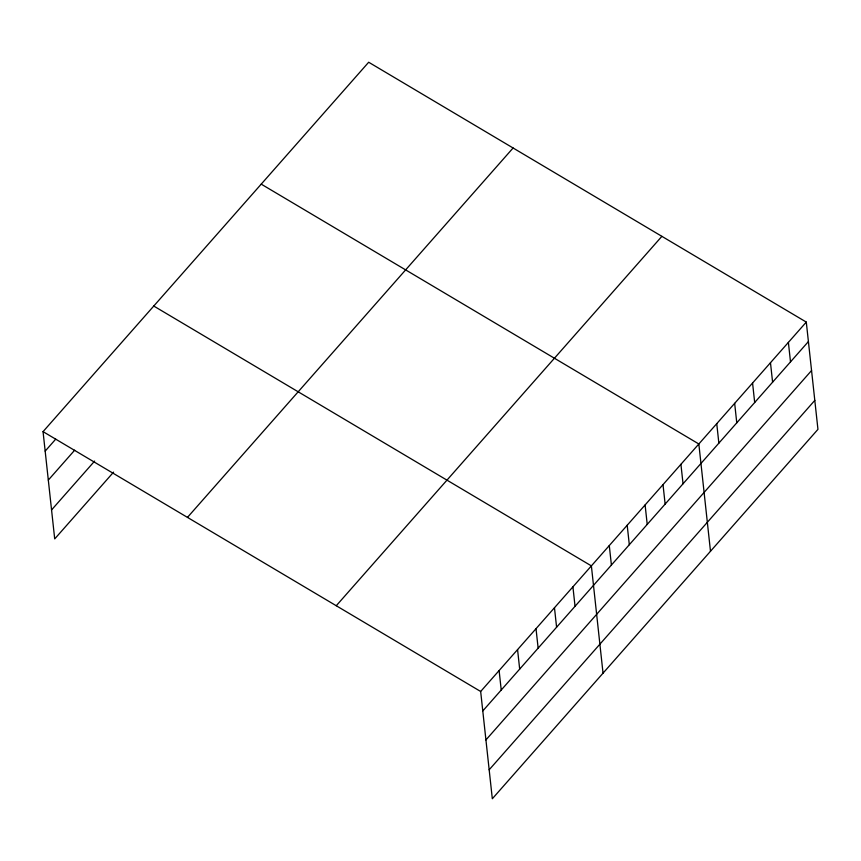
<?xml version="1.0" encoding="UTF-8"?>
<svg xmlns="http://www.w3.org/2000/svg" width="861" height="861" viewBox="0 0 861 861"><rect width="100%" height="100%" fill="white"/><g stroke="black" fill="none" stroke-linecap="round" stroke-linejoin="round"><path stroke-width="1.29" d="M113.577 472.129L54.706 538.911L43.05 431.641L368.68 62.24L806.294 322.089L817.95 429.359L492.32 798.76L480.664 691.48L806.294 322.089M45.17 451.121L55.707 439.164M48.313 480.094L74.67 450.185M51.552 509.938L94.613 461.098M187.461 517.396L513.091 147.995M336.253 605.735L661.883 236.334M482.773 710.96L808.414 341.559M485.927 739.933L811.557 370.531M489.166 769.788L814.807 400.387M261.227 184.146L698.841 443.985L710.486 551.255M153.764 306.042L591.378 565.892L603.034 673.162M43.05 431.641L480.664 691.48M788.385 342.398L790.506 361.878M770.477 362.718L772.597 382.198M752.568 383.037L754.688 402.517M734.659 403.357L736.768 422.826M716.75 423.666L718.86 443.146M680.922 464.305L683.042 483.785M663.013 484.625L665.133 504.094M645.104 504.933L647.224 524.414M627.195 525.253L629.316 544.733M609.287 545.573L611.407 565.053M572.92 586.825L575.04 606.295M554.473 607.758L556.593 627.228M536.016 628.691L538.136 648.161M517.569 649.625L519.678 669.094M499.111 670.558L501.231 690.027"/></g></svg>
